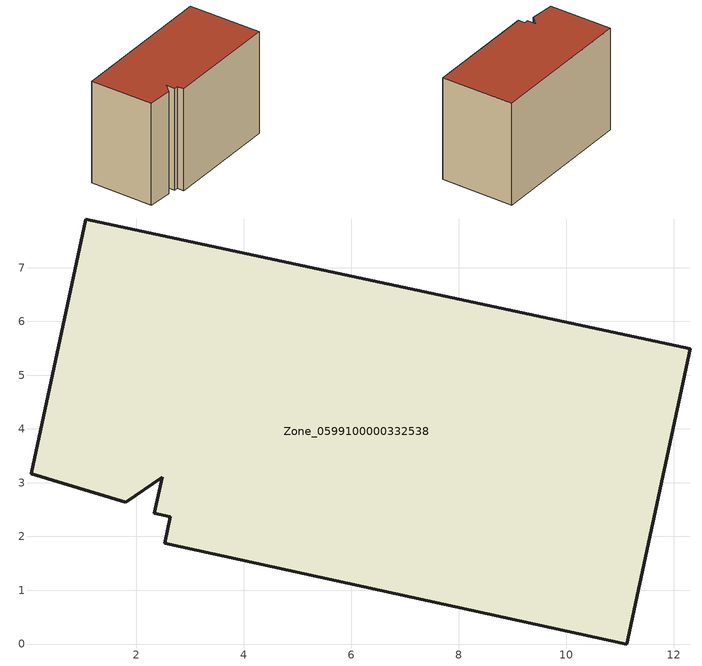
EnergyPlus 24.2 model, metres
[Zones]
Zone_0599100000332538
 floor ground (C_G): 1.81,2.64 0.05,3.17 1.06,7.91 12.31,5.49 11.13,0 2.53,1.87 2.64,2.37 2.34,2.44 2.48,3.1 z0
 wall outside (C_F): 2.53,1.87 11.13,0 12.31,5.49 1.06,7.91 0.05,3.17 1.81,2.64 2.48,3.1 2.34,2.44 2.64,2.37 2.53,1.87 z0:8.05
 roof outside (C_R): 0.05,3.17 1.81,2.64 2.48,3.1 2.34,2.44 2.64,2.37 2.53,1.87 11.13,0 12.31,5.49 1.06,7.91 z8.05
[BUILDING]
Pand.0599100000332538: North Axis=0; Terrain=City; Loads Convergence Tolerance Value=0.04; Temperature Convergence Tolerance Value=0.4; Solar Distribution=FullExterior; Maximum Number of Warmup Days=25; Minimum Number of Warmup Days=1
[Site:Location]
Rotterdam.The.Hague.AP_ZH_NLD Design_Conditions: Latitude=51.96; Longitude=4.45; Time Zone=1; Elevation=-4.5
[SITE:GROUNDTEMPERATURE:BUILDINGSURFACE]
18, 18, 18, 18, 18, 18, 18, 18, 18, 18, 18, 18
[MATERIAL] Thermal Absorptance=0.9; Solar Absorptance=0.7; Visible Absorptance=0.7
Name | Roughness | Thickness | Conductivity | Density | Specific Heat
G.TC.1975-1991 | MediumSmooth | 0.15 | 0.288461 | 540 | 1210
F.TC.1975-1991 | Rough | 0.3 | 0.230769 | 1920 | 840
R.TC.1975-1991 | MediumRough | 0.2 | 0.153846 | 1500 | 1000
[CONSTRUCTION]
C_G: G.TC.1975-1991
C_F: F.TC.1975-1991
C_R: R.TC.1975-1991
[ZONE]
Zone_0599100000332538: Type=1; Multiplier=1; Ceiling Height=Autocalculate; Volume=Autocalculate; Floor Area=autocalculate; Part of Total Floor Area=Yes
[ZONEINFILTRATION:DESIGNFLOWRATE]
Infil_Zone_0599100000332538: Zone or ZoneList or Space or SpaceList=Zone_0599100000332538; Schedule=AlwaysOn; Design Flow Rate Calculation Method=Flow/Area; Flow Rate per Floor Area=0.003; Constant Term Coefficient=1; Temperature Term Coefficient=0; Velocity Term Coefficient=0; Velocity Squared Term Coefficient=0
[HVACTEMPLATE:ZONE:IDEALLOADSAIRSYSTEM]
Zone_0599100000332538: Maximum Heating Supply Air Temperature=50; Minimum Cooling Supply Air Temperature=13; Maximum Heating Supply Air Humidity Ratio=0.0156; Minimum Cooling Supply Air Humidity Ratio=0.0077; Heating Limit=NoLimit; Cooling Limit=NoLimit; Dehumidification Control Type=ConstantSensibleHeatRatio; Cooling Sensible Heat Ratio=0.7; Dehumidification Setpoint=60; Humidification Control Type=None; Humidification Setpoint=30; Outdoor Air Method=None; Outdoor Air Flow Rate per Person=0.00944; Outdoor Air Flow Rate per Zone Floor Area=0; Outdoor Air Flow Rate per Zone=0; Demand Controlled Ventilation Type=None; Outdoor Air Economizer Type=NoEconomizer; Heat Recovery Type=None; Sensible Heat Recovery Effectiveness=0.7; Latent Heat Recovery Effectiveness=0.65
[ZONECONTROL:THERMOSTAT]
ThermostatControl_Zone_0599100000332538: Zone or ZoneList=Zone_0599100000332538; Control Type Schedule=DualSetpointControlType; Control 1=Thermostat_Zone_0599100000332538; Temperature Difference Between Cutout And Setpoint=0
[THERMOSTATSETPOINT:DUALSETPOINT]
Thermostat_Zone_0599100000332538: Heating Setpoint Temperature Schedule=HeatingSetpoint_Zone_0599100000332538; Cooling Setpoint Temperature Schedule=CoolingSetpoint_Zone_0599100000332538
[SCHEDULE:COMPACT]
HeatingSetpoint_Zone_0599100000332538: Through: 12/31, For: AllDays, Until: 24:00, 21
CoolingSetpoint_Zone_0599100000332538: Through: 12/31, For: AllDays, Until: 24:00, 24
DualSetpointControlType: Through: 12/31, For: AllDays, Until: 24:00, 4
AlwaysOn: Through: 12/31, For: AllDays, Until: 24:00, 1
